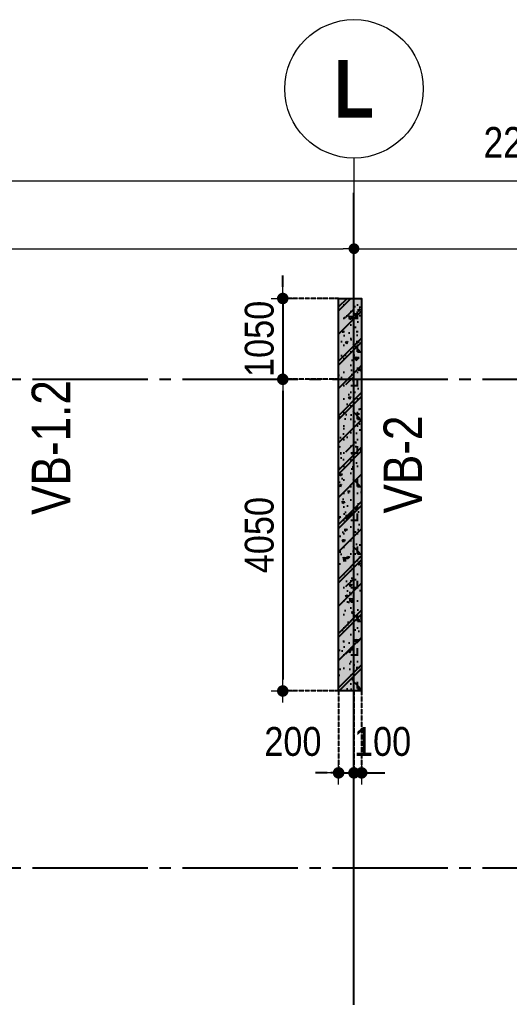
# Model space of a CAD drawing. Header units: millimetres. Extents: x -3973692 to -2843767, y 592734 to 838475.
# Drawn here: x -3265544 to -3259173, y 754199 to 766905 of the extents above; entities that cross this region are included whole.
import ezdxf
from ezdxf.enums import TextEntityAlignment as Align

# ---------------------------------------------------------------- set-up
doc = ezdxf.new("R2010")
doc.units = ezdxf.units.MM
doc.header["$MEASUREMENT"] = 0
doc.header["$PDMODE"] = 3
doc.header["$PDSIZE"] = -20
for name, pattern in [('CHG_XX_Luoi truc-Block B$0$MB_Luoi truc-150-TWB$0$Center101', [13, 10, -1, 1, -1]), ('DIVIDE2', [15.87499999999999, 6.349999999999998, -3.174999999999998, 0, -3.174999999999998, 0, -3.174999999999998]), ('HIDDEN5', [2.8375, 1.25, -1.5875])]:
    doc.linetypes.add(name, pattern=pattern)
doc.layers.get('0').update_dxf_attribs({"lineweight": 9})
doc.layers.get('Defpoints').update_dxf_attribs({"color": 10, "lineweight": 0})
for name, color, linetype, lineweight in [("'S_General_Dim_1", 1, 'Continuous', 18), ("'S_General_Divide_3 Intermediate", 3, 'DIVIDE2', 40), ('CHG_XX_Cot_Block B-T2-3$0$DBAO', 3, 'Continuous', 13), ('CHG_XX_Luoi truc-Block B$0$Dim 200', 1, 'Continuous', 5), ('TEXT', 7, 'Continuous', 15)]:
    doc.layers.add(name, color=color, linetype=linetype, lineweight=lineweight)
for name, color, linetype in [('CHG_XX_Cot_Block B-T2-3$0$mb_cot tang 4-8 twb$0$Concrete Hatch', 218, 'Continuous'), ('CHG_XX_Cot_Block B-T2-3$0$mb_cot tang 4-8 twb$0$Concrete Line', 6, 'Continuous'), ('CHG_XX_Cot_Block B-T2-3$0$mb_cot tang 4-8 twb$0$Concrete Solid', 216, 'Continuous'), ('CHG_XX_Luoi truc-Block B$0$MB_Luoi truc-150-TWB$0$Grid', 34, 'Continuous'), ('CHG_XX_Luoi truc-Block B$0$MB_Luoi truc-150-TWB$0$Grid Line', 251, 'CHG_XX_Luoi truc-Block B$0$MB_Luoi truc-150-TWB$0$Center101'), ('dim', 1, 'Continuous')]:
    doc.layers.add(name, color=color, linetype=linetype)
doc.styles.add('arial', font='arial.ttf', dxfattribs={"width": 0.85})
doc.styles.add('CHG_XX_Luoi truc-Block B$0$MB_Luoi truc-150-TWB$0$Grid A-F$0$VNI-HelveCB', font='')
doc.styles.add('CHG_XX_Luoi truc-Block B$0$Star-HelCon', font='')
doc.styles.add('TTP-HelCon', font='')
doc.styles.get('CHG_XX_Luoi truc-Block B$0$MB_Luoi truc-150-TWB$0$Grid A-F$0$VNI-HelveCB').set_extended_font_data('VNI-Helve-Condense', bold=True)
doc.styles.get('CHG_XX_Luoi truc-Block B$0$Star-HelCon').set_extended_font_data('VNI-Helve-Condense')
doc.styles.get('TTP-HelCon').set_extended_font_data('VNI-Helve-Condense')
doc.dimstyles.new('150', dxfattribs={"dimscale": 150, "dimtxt": 2.5, "dimasz": 1, "dimexe": 0, "dimexo": 0, "dimgap": 0.75, "dimtad": 1, "dimdec": 0, "dimzin": 9, "dimdsep": 46, "dimtxsty": 'arial', "dimblk1": 'DIMDOT', "dimblk2": 'DIMDOT', "dimsah": 1, "dimcen": 2, "dimdle": 3, "dimclre": 8, "dimclrt": 2, "dimadec": 0, "dimazin": 0, "dimtfac": 1, "dimtdec": 0, "dimtix": 1, "dimtmove": 2, "dimatfit": 3, "dimldrblk": 'DIMPIJL', "dimfxl": 1, "dimtvp": 1.8, "dimtolj": 1, "dimtzin": 0, "dimarcsym": 0})
doc.dimstyles.new('CHG_XX_Luoi truc-Block B$0$Dim 200', dxfattribs={"dimscale": 200, "dimtxt": 2, "dimasz": 0.7, "dimexe": 1, "dimexo": 1, "dimgap": 1, "dimtad": 1, "dimdec": 0, "dimzin": 12, "dimdsep": 46, "dimtxsty": 'CHG_XX_Luoi truc-Block B$0$Star-HelCon', "dimblk": 'CHG_XX_Luoi truc-Block B$0$_Dot', "dimcen": 1, "dimclrd": 256, "dimclre": 256, "dimclrt": 3, "dimadec": 0, "dimazin": 0, "dimtfac": 1, "dimtdec": 0, "dimtix": 1, "dimtmove": 2, "dimatfit": 3, "dimldrblk": 'CHG_XX_Luoi truc-Block B$0$HTT Arrow 30', "dimfxl": 1, "dimtolj": 1, "dimtzin": 0, "dimarcsym": 0})

# ---------------------------------------------------------------- blocks, each defined once
blk = doc.blocks.new('*U3043')
at = {"layer": 'CHG_XX_Luoi truc-Block B$0$MB_Luoi truc-150-TWB$0$Grid Line'}
blk.add_line((0, 0), (0, 189), dxfattribs=at)
at = {"layer": 'CHG_XX_Luoi truc-Block B$0$MB_Luoi truc-150-TWB$0$Grid', "lineweight": -2, "style": 'CHG_XX_Luoi truc-Block B$0$MB_Luoi truc-150-TWB$0$Grid A-F$0$VNI-HelveCB'}
for tag, p in [('GRIDSUB', (0, 198)), ('GRID', (0, -9))]:
    blk.add_attdef(tag, text='', height=5, dxfattribs=at).set_placement(p, align=Align.MIDDLE)
blk = doc.blocks.new('CHG_XX_Luoi truc-Block B$0$_Dot')
at = {"color": 0, "linetype": 'ByBlock', "lineweight": -2}
blk.add_line((-0.5, 0), (-1, 0), dxfattribs=at)
at = {"color": 0, "linetype": 'ByBlock', "const_width": 0.5}
blk.add_lwpolyline([(-0.25, 0, 1), (0.25, 0, 1)], format="xyb", close=True, dxfattribs=at)
blk = doc.blocks.new('*D3047')
at = {"layer": 'CHG_XX_Luoi truc-Block B$0$Dim 200', "lineweight": -2, "transparency": 16777216}
for p, q in [((8026088.360705459, 1125780.489695714), (8026088.360705459, 1127745.146498515)), ((8036538.360705459, 1125780.489695714), (8036538.360705459, 1127745.146498515)), ((8026228.360705459, 1127545.146498515), (8036398.360705459, 1127545.146498515))]:
    blk.add_line(p, q, dxfattribs=at)
at = {"layer": 'Defpoints', "color": 0, "transparency": 16777216}
for p in [(8036538.360705459, 1127545.146498515), (8026088.360705459, 1125580.489695714), (8036538.360705459, 1125580.489695714)]:
    blk.add_point(p, dxfattribs=at)
at = {"layer": 'CHG_XX_Luoi truc-Block B$0$Dim 200', "lineweight": -2, "transparency": 16777216, "xscale": 140, "yscale": 140, "zscale": 140, "rotation": 180}
blk.add_blockref('CHG_XX_Luoi truc-Block B$0$_Dot', (8026088.360705459, 1127545.146498515), dxfattribs=at)
at = {"layer": 'CHG_XX_Luoi truc-Block B$0$Dim 200', "lineweight": -2, "transparency": 16777216, "xscale": 140, "yscale": 140, "zscale": 140}
blk.add_blockref('CHG_XX_Luoi truc-Block B$0$_Dot', (8036538.360705459, 1127545.146498515), dxfattribs=at)
at = {"layer": 'CHG_XX_Luoi truc-Block B$0$Dim 200', "color": 3, "transparency": 16777216, "insert": (8031313.360705459, 1127949.413165182), "char_height": 400, "attachment_point": 5, "style": 'CHG_XX_Luoi truc-Block B$0$Star-HelCon'}
blk.add_mtext('\\A1;10450', dxfattribs=at)
blk = doc.blocks.new('CHG_XX_Luoi truc-Block B$0$HTT Arrow 30')
blk.add_hatch(color=256).paths.add_polyline_path([(-2.5, 0.3750000000000002), (-2.5, -0.3749999999999998), (0, 0)])
at = {"color": 0, "linetype": 'ByBlock', "lineweight": -2}
for p, q in [((0, 0), (-2.5, 0.3750000000000002)), ((-2.5, -0.3749999999999998), (-2.5, 0.3750000000000002)), ((0, 0), (-2.5, -0.3749999999999998))]:
    blk.add_line(p, q, dxfattribs=at)
blk = doc.blocks.new('*D3048')
at = {"layer": 'CHG_XX_Luoi truc-Block B$0$Dim 200', "lineweight": -2, "transparency": 16777216}
for p, q in [((8036538.360705459, 1125780.489695714), (8036538.360705459, 1127745.146498515)), ((8048788.360705578, 1125780.489695714), (8048788.360705578, 1127745.146498515)), ((8036678.360705459, 1127545.146498515), (8048648.360705578, 1127545.146498515))]:
    blk.add_line(p, q, dxfattribs=at)
at = {"layer": 'Defpoints', "color": 0, "transparency": 16777216}
for p in [(8048788.360705578, 1127545.146498515), (8036538.360705459, 1125580.489695714), (8048788.360705578, 1125580.489695714)]:
    blk.add_point(p, dxfattribs=at)
at = {"layer": 'CHG_XX_Luoi truc-Block B$0$Dim 200', "lineweight": -2, "transparency": 16777216, "xscale": 140, "yscale": 140, "zscale": 140, "rotation": 180}
blk.add_blockref('CHG_XX_Luoi truc-Block B$0$_Dot', (8036538.360705459, 1127545.146498515), dxfattribs=at)
at = {"layer": 'CHG_XX_Luoi truc-Block B$0$Dim 200', "lineweight": -2, "transparency": 16777216, "xscale": 140, "yscale": 140, "zscale": 140}
blk.add_blockref('CHG_XX_Luoi truc-Block B$0$_Dot', (8048788.360705578, 1127545.146498515), dxfattribs=at)
at = {"layer": 'CHG_XX_Luoi truc-Block B$0$Dim 200', "color": 3, "transparency": 16777216, "insert": (8042663.360705518, 1127949.413165182), "char_height": 400, "attachment_point": 5, "style": 'CHG_XX_Luoi truc-Block B$0$Star-HelCon'}
blk.add_mtext('\\A1;12250', dxfattribs=at)
blk = doc.blocks.new('*D3049')
at = {"layer": 'CHG_XX_Luoi truc-Block B$0$Dim 200', "lineweight": -2, "transparency": 16777216}
for p, q in [((8026088.360705459, 1125780.489695714), (8026088.360705459, 1128627.62197251)), ((8048788.360705578, 1125780.489695714), (8048788.360705578, 1128627.62197251)), ((8026228.360705459, 1128427.62197251), (8048648.360705578, 1128427.62197251))]:
    blk.add_line(p, q, dxfattribs=at)
at = {"layer": 'Defpoints', "color": 0, "transparency": 16777216}
for p in [(8048788.360705578, 1128427.62197251), (8026088.360705459, 1125580.489695714), (8048788.360705578, 1125580.489695714)]:
    blk.add_point(p, dxfattribs=at)
at = {"layer": 'CHG_XX_Luoi truc-Block B$0$Dim 200', "lineweight": -2, "transparency": 16777216, "xscale": 140, "yscale": 140, "zscale": 140, "rotation": 180}
blk.add_blockref('CHG_XX_Luoi truc-Block B$0$_Dot', (8026088.360705459, 1128427.62197251), dxfattribs=at)
at = {"layer": 'CHG_XX_Luoi truc-Block B$0$Dim 200', "lineweight": -2, "transparency": 16777216, "xscale": 140, "yscale": 140, "zscale": 140}
blk.add_blockref('CHG_XX_Luoi truc-Block B$0$_Dot', (8048788.360705578, 1128427.62197251), dxfattribs=at)
at = {"layer": 'CHG_XX_Luoi truc-Block B$0$Dim 200', "color": 3, "transparency": 16777216, "insert": (8038860.405, 1128923.428), "char_height": 400, "attachment_point": 5, "style": 'CHG_XX_Luoi truc-Block B$0$Star-HelCon'}
blk.add_mtext('\\A1;22700', dxfattribs=at)
blk = doc.blocks.new('*U3025')
at = {"layer": 'CHG_XX_Cot_Block B-T2-3$0$mb_cot tang 4-8 twb$0$Concrete Hatch'}
h = blk.add_hatch(dxfattribs=at)
h.set_pattern_fill('CONCRETE', color=256, scale=50, style=0, pattern_type=2)
h.set_pattern_definition([(45, (-1550, 150.0000000000001), (-176.7766952966369, 176.7766952966369), []), (45, (-1550, 200.0000000000001), (-353.5533905932737, 353.5533905932738), []), (49.99999999999999, (-1550, 150.0000000000001), (358.6300913003767, -31.37606749129755), [37.5, -412.5]), (355, (-1550, 150.0000000000001), (-69.3756668065, 376.0960668500059), [30, -330]), (100.4514, (-1520.11416, 147.3853300000001), (289.2546908570108, 344.7197710304768), [31.870095, -350.571056]), (46.18420000000002, (-1550, 250.0000000000001), (533.6205243128222, -82.75950716450905), [56.24999999999997, -618.7499999999995]), (96.6356, (-1505.5316275, 243.1033465000001), (467.3313527743517, 487.0589354502209), [47.805144, -525.8565]), (351.1842, (-1550, 250.0000000000001), (467.3309725668136, 487.0593004626623), [45, -495]), (21, (-1500, 225.0000000000001), (298.4535260592309, -201.3094453326694), [37.5, -412.5]), (326.0000000000001, (-1500, 225.0000000000001), (121.6576659607909, 362.5750225234265), [30, -330]), (71.4514, (-1475.1288835, 208.2241970000001), (420.111314290745, 161.2652483549762), [31.870095, -350.571056]), (37.50000000000001, (-1550, 150.0000000000001), (6.079927658645334, 166.4469269156558), [0, -326, 0, -335, 0, -331.25]), (7.499999999999999, (-1550, 150.0000000000001), (131.5347687210743, 197.2058559411801), [0, -191, 0, -318.5, 0, -126.25]), (327.5, (-1661.5, 150.0000000000001), (266.9112180862045, -11.2774358671899), [0, -125, 0, -390, 0, -517.5]), (317.5, (-1711.5, 150.0000000000001), (291.5930846711931, 50.05249116615882), [0, -162.5, 0, -259, 0, -367.5]), (0, (-1375, 325.0000000000001), (0, 875), [87.5, -787.5]), (0, (-1112.5, 500.0000000000001), (0, 875), [87.5, -787.5]), (0, (-1287.5, 850.0000000000001), (0, 875), [87.5, -350, 87.5, -350]), (90, (-1375, 325.0000000000001), (-875, 5.35782974626967e-14), [87.5, -787.5]), (90, (-1287.5, 850.0000000000001), (-875, 5.35782974626967e-14), [87.5, -787.5]), (90, (-1025, 500.0000000000001), (-875, 5.35782974626967e-14), [87.5, -787.5]), (90, (-850, 762.5000000000001), (-875, 5.35782974626967e-14), [87.5, -787.5]), (135, (-1287.5, 325.0000000000001), (-875.016357447105, 8.881784197001252e-14), [123.76, -1113.7]), (135, (-1200, 850.0000000000001), (-875.016357447105, 8.881784197001252e-14), [123.76, -1113.7]), (45, (-1112.5, 500.0000000000001), (8.881784197001252e-14, 875.016357447105), [123.76, -247.485, 123.76, -742.455]), (0, (-1725, 150.0000000000001), (87.5, 87.5), [-175, 0])])
h.paths.add_polyline_path([(-3300, 250), (-3300, -49.99999999999988), (1800, -49.99999999999999), (1800, 250)])
at = {"layer": 'CHG_XX_Cot_Block B-T2-3$0$mb_cot tang 4-8 twb$0$Concrete Solid'}
blk.add_hatch(color=256, dxfattribs=at).paths.add_polyline_path([(-3300, 250), (-3300, -49.99999999999988), (1800, -49.99999999999999), (1800, 250)])
at = {"layer": 'CHG_XX_Cot_Block B-T2-3$0$mb_cot tang 4-8 twb$0$Concrete Line'}
blk.add_lwpolyline([(-3300, 250), (-3300, -49.99999999999988), (1800, -49.99999999999999), (1800, 250)], close=True, dxfattribs=at)
blk = doc.blocks.new('b')
at = {"layer": 'TEXT', "color": 3, "style": 'TTP-HelCon'}
for s, p in [('VB-1.2', (-15940.45019802358, -1762.374346544268)), ('VB-2', (-11364.810698024, -1744.230467441725))]:
    blk.add_text(s, height=500, rotation=90, dxfattribs=at).set_placement(p)
blk = doc.blocks.new('DIMDOT')
for p, q in [((0, -1), (0, 1)), ((1, 0), (-1, 0))]:
    blk.add_line(p, q)
at = {"const_width": 0.5}
blk.add_lwpolyline([(-0.25, 0, 1), (0.25, 0, 1)], format="xyb", close=True, dxfattribs=at)
blk = doc.blocks.new('*D822')
at = {"layer": "'S_General_Dim_1", "color": 0, "lineweight": -2, "transparency": 16777216}
for p, q in [((-3262120.96342672, 763431.0114584322), (-3262120.96342672, 763581.0114584322)), ((-3262120.96342672, 763281.0114584322), (-3262120.96342672, 762231.0114495863)), ((-3262120.96342672, 762081.0114495863), (-3262120.96342672, 761931.0114495863))]:
    blk.add_line(p, q, dxfattribs=at)
at = {"layer": "'S_General_Dim_1", "color": 8, "linetype": 'HIDDEN5', "lineweight": -2, "transparency": 16777216}
for p, q in [((-3261395.198556937, 763281.0114584322), (-3262120.96342672, 763281.0114584322)), ((-3261395.198556937, 762231.0114495863), (-3262120.96342672, 762231.0114495863))]:
    blk.add_line(p, q, dxfattribs=at)
at = {"layer": 'Defpoints', "color": 0, "transparency": 16777216}
for p in [(-3261395.198556937, 763281.0114584322), (-3262120.96342672, 762231.0114495863), (-3261395.198556937, 762231.0114495863)]:
    blk.add_point(p, dxfattribs=at)
at = {"layer": "'S_General_Dim_1", "color": 0, "lineweight": -2, "transparency": 16777216, "xscale": 150, "yscale": 150, "zscale": 150}
for p, rotation in [((-3262120.96342672, 763281.0114584322), 270), ((-3262120.96342672, 762231.0114495863), 90)]:
    blk.add_blockref('DIMDOT', p, dxfattribs=dict(at, rotation=rotation))
at = {"layer": "'S_General_Dim_1", "color": 2, "transparency": 16777216, "insert": (-3262424.928297115, 762756.01145401), "char_height": 375, "attachment_point": 5, "rotation": 90, "style": 'arial'}
blk.add_mtext('\\A1;1050', dxfattribs=at)
blk = doc.blocks.new('DIMPIJL')
at = {"linetype": 'ByBlock'}
blk.add_solid([(-2.5, 0.4166666666666686), (-2.5, -0.4166666666666686), (0, 0)], dxfattribs=at)
blk = doc.blocks.new('*D823')
at = {"layer": "'S_General_Dim_1", "color": 8, "linetype": 'HIDDEN5', "lineweight": -2, "transparency": 16777216}
for p, q in [((-3261395.198556937, 762231.0114495863), (-3262120.963426724, 762231.0114495863)), ((-3261395.198556937, 758181.0114584324), (-3262120.963426724, 758181.0114584324))]:
    blk.add_line(p, q, dxfattribs=at)
at = {"layer": "'S_General_Dim_1", "color": 0, "lineweight": -2, "transparency": 16777216}
blk.add_line((-3262120.963426724, 762081.0114495863), (-3262120.963426724, 758331.0114584324), dxfattribs=at)
at = {"layer": 'Defpoints', "color": 0, "transparency": 16777216}
for p in [(-3261395.198556937, 762231.0114495863), (-3262120.963426724, 758181.0114584324), (-3261395.198556937, 758181.0114584324)]:
    blk.add_point(p, dxfattribs=at)
at = {"layer": "'S_General_Dim_1", "color": 0, "lineweight": -2, "transparency": 16777216, "xscale": 150, "yscale": 150, "zscale": 150}
for p, rotation in [((-3262120.963426724, 762231.0114495863), 90), ((-3262120.963426724, 758181.0114584324), 270)]:
    blk.add_blockref('DIMDOT', p, dxfattribs=dict(at, rotation=rotation))
at = {"layer": "'S_General_Dim_1", "color": 2, "transparency": 16777216, "insert": (-3262424.928297118, 760206.0114540101), "char_height": 375, "attachment_point": 5, "rotation": 90, "style": 'arial'}
blk.add_mtext('\\A1;4050', dxfattribs=at)
blk = doc.blocks.new('*D824')
at = {"layer": "'S_General_Dim_1", "color": 8, "linetype": 'HIDDEN5', "lineweight": -2, "transparency": 16777216}
for p, q in [((-3261395.198556935, 758181.0114584322), (-3261395.198556935, 757117.3068227546)), ((-3261195.198556935, 758181.0114584322), (-3261195.198556935, 757117.3068227546))]:
    blk.add_line(p, q, dxfattribs=at)
at = {"layer": "'S_General_Dim_1", "color": 0, "lineweight": -2, "transparency": 16777216}
for p, q in [((-3261545.198556935, 757117.3068227546), (-3261695.198556935, 757117.3068227546)), ((-3261395.198556935, 757117.3068227546), (-3261195.198556935, 757117.3068227546)), ((-3261045.198556935, 757117.3068227546), (-3260895.198556935, 757117.3068227546))]:
    blk.add_line(p, q, dxfattribs=at)
at = {"layer": 'Defpoints', "color": 0, "transparency": 16777216}
for p in [(-3261395.198556935, 758181.0114584322), (-3261195.198556935, 758181.0114584322), (-3261195.198556935, 757117.3068227546)]:
    blk.add_point(p, dxfattribs=at)
at = {"layer": "'S_General_Dim_1", "color": 0, "lineweight": -2, "transparency": 16777216, "xscale": 150, "yscale": 150, "zscale": 150}
blk.add_blockref('DIMDOT', (-3261395.198556935, 757117.3068227546), dxfattribs=at)
at = {"layer": "'S_General_Dim_1", "color": 0, "lineweight": -2, "transparency": 16777216, "xscale": 150, "yscale": 150, "zscale": 150, "rotation": 180}
blk.add_blockref('DIMDOT', (-3261195.198556935, 757117.3068227546), dxfattribs=at)
at = {"layer": "'S_General_Dim_1", "color": 2, "transparency": 16777216, "insert": (-3261989.04922792, 757522.5933166154), "char_height": 375, "attachment_point": 5, "style": 'arial'}
blk.add_mtext('\\A1;200', dxfattribs=at)
blk = doc.blocks.new('*D825')
at = {"layer": "'S_General_Dim_1", "color": 8, "linetype": 'HIDDEN5', "lineweight": -2, "transparency": 16777216}
for p, q in [((-3261195.198556935, 758181.0114584322), (-3261195.198556935, 757117.3068227546)), ((-3261095.198556935, 758181.0114584322), (-3261095.198556935, 757117.3068227546))]:
    blk.add_line(p, q, dxfattribs=at)
at = {"layer": "'S_General_Dim_1", "color": 0, "lineweight": -2, "transparency": 16777216}
for p, q in [((-3261345.198556935, 757117.3068227546), (-3261495.198556935, 757117.3068227546)), ((-3261195.198556935, 757117.3068227546), (-3261095.198556935, 757117.3068227546)), ((-3260945.198556935, 757117.3068227546), (-3260795.198556935, 757117.3068227546))]:
    blk.add_line(p, q, dxfattribs=at)
at = {"layer": 'Defpoints', "color": 0, "transparency": 16777216}
for p in [(-3261195.198556935, 758181.0114584322), (-3261095.198556935, 758181.0114584322), (-3261095.198556935, 757117.3068227546)]:
    blk.add_point(p, dxfattribs=at)
at = {"layer": "'S_General_Dim_1", "color": 0, "lineweight": -2, "transparency": 16777216, "xscale": 150, "yscale": 150, "zscale": 150}
blk.add_blockref('DIMDOT', (-3261195.198556935, 757117.3068227546), dxfattribs=at)
at = {"layer": "'S_General_Dim_1", "color": 0, "lineweight": -2, "transparency": 16777216, "xscale": 150, "yscale": 150, "zscale": 150, "rotation": 180}
blk.add_blockref('DIMDOT', (-3261095.198556935, 757117.3068227546), dxfattribs=at)
at = {"layer": "'S_General_Dim_1", "color": 2, "transparency": 16777216, "insert": (-3260822.705791078, 757522.5933166154), "char_height": 375, "attachment_point": 5, "style": 'arial'}
blk.add_mtext('\\A1;100', dxfattribs=at)
blk = doc.blocks.new('CHG_XX_Luoi truc-Block B', base_point=(8026088.360705459, 1047448.634998515))
at = {"layer": 'CHG_XX_Luoi truc-Block B$0$MB_Luoi truc-150-TWB$0$Grid', "lineweight": -2}
blk.add_line((8036538.360705458, 1128722.580775458), (8036538.360705458, 1128272.580775458), dxfattribs=at)
blk.add_circle((8036538.360705458, 1129622.580775458), 900, dxfattribs=at)
at = {"layer": 'CHG_XX_Luoi truc-Block B$0$MB_Luoi truc-150-TWB$0$Grid Line'}
blk.add_line((8036538.360705458, 1046158.106275256), (8036538.360705458, 1128272.580775458), dxfattribs=at)
at = {"layer": 'CHG_XX_Luoi truc-Block B$0$MB_Luoi truc-150-TWB$0$Grid', "xscale": -150, "yscale": 150, "zscale": 150, "rotation": 270}
for p in [(8022608.235654154, 1125848.634998515), (8022608.235654154, 1119498.634998515)]:
    blk.add_blockref('*U3043', p, dxfattribs=at)
at = {"layer": 'CHG_XX_Luoi truc-Block B$0$MB_Luoi truc-150-TWB$0$Grid', "style": 'CHG_XX_Luoi truc-Block B$0$MB_Luoi truc-150-TWB$0$Grid A-F$0$VNI-HelveCB'}
blk.add_text('L', height=750, dxfattribs=at).set_placement((8036538.360705458, 1129622.580775458), align=Align.MIDDLE)
at = {"layer": 'CHG_XX_Luoi truc-Block B$0$Dim 200'}
dim = blk.add_linear_dim(base=(8048788.360705578, 1128427.62197251), p1=(8026088.360705459, 1125580.489695714), p2=(8048788.360705578, 1125580.489695714), dimstyle='CHG_XX_Luoi truc-Block B$0$Dim 200', dxfattribs=at)
dim.commit()
dim.dimension.update_dxf_attribs({"geometry": '*D3049', "text_midpoint": (8038860.405, 1128923.428), "dimtype": 128})
for base, p1, p2, picture, middle in [((8036538.360705459, 1127545.146498515), (8026088.360705459, 1125580.489695714), (8036538.360705459, 1125580.489695714), '*D3047', (8031313.360705459, 1127949.413165182)), ((8048788.360705578, 1127545.146498515), (8036538.360705459, 1125580.489695714), (8048788.360705578, 1125580.489695714), '*D3048', (8042663.360705518, 1127949.413165182))]:
    dim = blk.add_linear_dim(base=base, p1=p1, p2=p2, dimstyle='CHG_XX_Luoi truc-Block B$0$Dim 200', dxfattribs=at)
    dim.commit()
    dim.dimension.update_dxf_attribs({"geometry": picture, "text_midpoint": middle})
blk = doc.blocks.new('CHG_XX_Cot_Block B-T2-3', base_point=(8026088.360705459, 1047448.634998515))
h = blk.add_hatch(color=256)
h.paths.add_polyline_path([(8036638.360705458, 1121798.635007361), (8036338.360705458, 1121798.635007361), (8036338.360705458, 1126898.635007361), (8036638.360705458, 1126898.635007361)])
h.paths.add_polyline_path([(8047738.360705577, 1120598.635007361), (8047738.360705577, 1120898.635007361), (8043038.360705577, 1120898.635007361), (8043038.360705577, 1120598.635007361)])
h.paths.add_polyline_path([(8029688.360705459, 1058348.634998516), (8029688.360705459, 1058748.634998516), (8027138.360705459, 1058748.634998516), (8027138.360705459, 1058348.634998516)])
h.paths.add_polyline_path([(8036538.360705459, 1058348.634998516), (8036538.360705459, 1058748.634998516), (8033988.360705459, 1058748.634998516), (8033988.360705459, 1058348.634998516)])
at = {"layer": 'CHG_XX_Cot_Block B-T2-3$0$DBAO'}
blk.add_blockref('CHG_XX_Luoi truc-Block B', (8026088.360705459, 1047448.634998515), dxfattribs=at)
at = {"layer": 'CHG_XX_Cot_Block B-T2-3$0$mb_cot tang 4-8 twb$0$Concrete Line', "xscale": -1, "rotation": 270}
blk.add_blockref('*U3025', (8036388.360705458, 1125098.635007361), dxfattribs=at)

msp = doc.modelspace()

# ---------------------------------------------------------------- block references
at = {"layer": "'S_General_Divide_3 Intermediate"}
msp.add_blockref('CHG_XX_Cot_Block B-T2-3', (-3271645.198556934, 683831.0114495861), dxfattribs=at)
at = {"layer": 'dim'}
msp.add_blockref('b', (-3248945.198556815, 762231.011449586), dxfattribs=at)

# ---------------------------------------------------------------- dimensions: what is measured, and where the dimension line sits
at = {"layer": "'S_General_Dim_1"}
for base, p1, p2, picture, middle in [((-3262120.96342672, 762231.0114495863), (-3261395.198556935, 763281.011458432), (-3261395.198556935, 762231.011449586), '*D822', (-3262424.928297115, 762756.01145401)), ((-3262120.963426724, 758181.0114584324), (-3261395.198556935, 762231.011449586), (-3261395.198556935, 758181.0114584322), '*D823', (-3262424.928297118, 760206.0114540101))]:
    dim = msp.add_linear_dim(base=base, p1=p1, p2=p2, angle=90, dimstyle='150', dxfattribs=at)
    dim.commit()
    dim.dimension.update_dxf_attribs({"geometry": picture, "text_midpoint": middle})
for base, p1, p2, picture, middle in [((-3261195.198556935, 757117.3068227546), (-3261395.198556935, 758181.0114584322), (-3261195.198556935, 758181.0114584322), '*D824', (-3261989.04922792, 757522.5933166154)), ((-3261095.198556935, 757117.3068227546), (-3261195.198556935, 758181.0114584322), (-3261095.198556935, 758181.0114584322), '*D825', (-3260822.705791078, 757522.5933166154))]:
    dim = msp.add_linear_dim(base=base, p1=p1, p2=p2, dimstyle='150', dxfattribs=at)
    dim.commit()
    dim.dimension.update_dxf_attribs({"geometry": picture, "text_midpoint": middle, "dimtype": 160})

doc.saveas('drawing.dxf')
